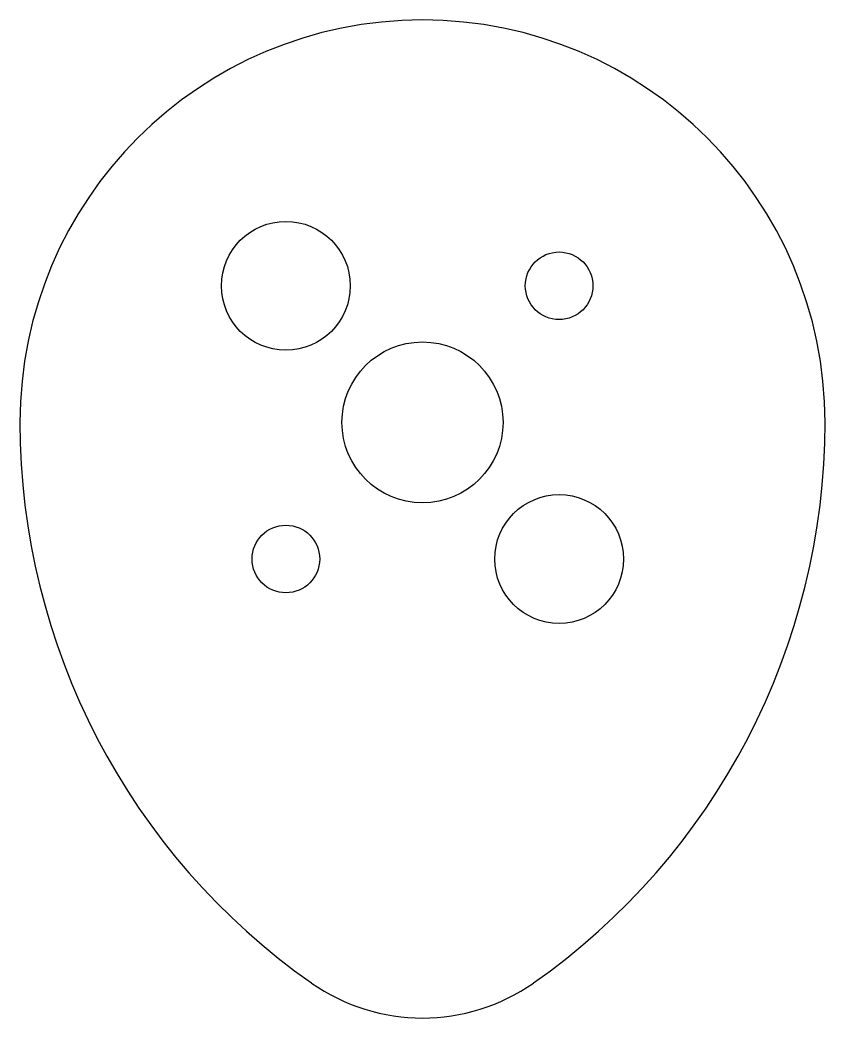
# Model space of a CAD drawing. Header units: millimetres. Extents: x -12.5 to 12.5, y -18.5 to 12.5.
import ezdxf

# ---------------------------------------------------------------- set-up
doc = ezdxf.new("R2010")
doc.units = ezdxf.units.MM

msp = doc.modelspace()

# ---------------------------------------------------------------- linework, layer by layer
at = {"color": 7, "linetype": 'Continuous', "lineweight": 25}
for centre, radius in [((-4.243, 4.243), 2), ((4.243, 4.243), 1.05), ((0, 0), 2.5), ((4.243, -4.243), 2), ((-4.243, -4.243), 1.05)]:
    msp.add_circle(centre, radius, dxfattribs=at)
for centre, radius, start, end in [((0, 0), 12.5, 0, 180), ((8.769, 0), 21.269, 180, 234.9489), ((-8.769, 0), 21.269, 305.0511, 0), ((0, -12.5), 6, 234.9489, 305.0511)]:
    msp.add_arc(centre, radius, start, end, dxfattribs=at)

doc.saveas('drawing.dxf')
